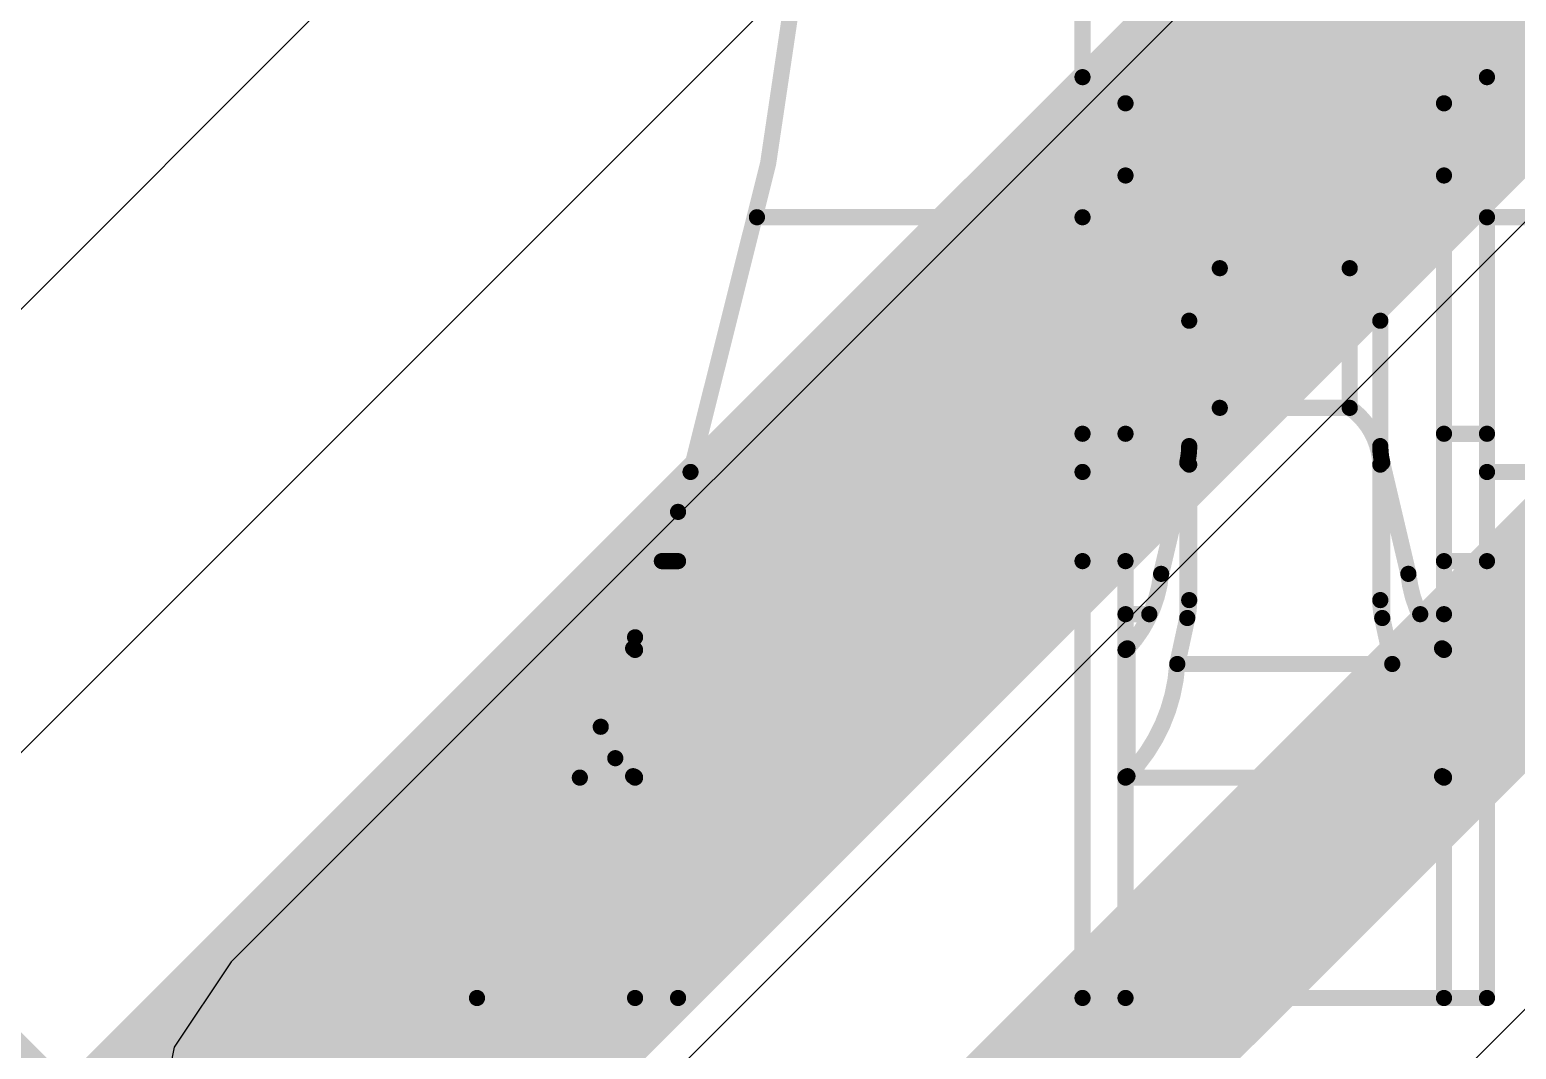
# Model space of a CAD drawing. Header units: inches. Extents: x -6 to 5433, y -4 to 5447.
# Drawn here: x 17.12 to 18.287, y 27.612 to 28.412 of the extents above; entities that cross this region are included whole.
import ezdxf

# ---------------------------------------------------------------- set-up
doc = ezdxf.new("R2010")
doc.units = ezdxf.units.IN
for name, color, linetype in [('Bottom Layer', 5, 'Continuous'), ('Ground', 16, 'Continuous'), ('Mechanical 4', 56, 'Continuous'), ('Power', 76, 'Continuous'), ('Top Solder', 216, 'Continuous')]:
    doc.layers.add(name, color=color, linetype=linetype)

# ---------------------------------------------------------------- blocks, each defined once
blk = doc.blocks.new('TL3340AF160QG_33')
at = {"layer": 'Top Solder'}
blk.add_line((-1.70997118, 0.37511736), (-5441.50524092, 5436.595934), dxfattribs=at)

msp = doc.modelspace()

# ---------------------------------------------------------------- linework, layer by layer
at = {"layer": 'Bottom Layer'}
msp.add_lwpolyline([(14.32753294, 30.2128428, 0.2794, 0.2794, 0), (18.40082934, 26.1395464, 0.2794, 0.2794, 0)], format="xyseb", dxfattribs=at)
at = {"layer": 'Ground'}
for p, q in [((20.0711308, 30.47364746), (17.27790296, 27.68041962)), ((17.96178272, 27.31132714), (20.44022074, 29.7897677)), ((17.27790296, 27.68041962), (17.23299322, 27.61320614)), ((17.23299322, 27.61320614), (17.21721982, 27.53392004))]:
    msp.add_line(p, q, dxfattribs=at)
for points in [[(17.42440254, 27.53392004, 0.1524, 0.1524, 0), (20.21763038, 30.32714788, 0.1524, 0.1524, 0)], [(17.75460254, 27.39714612, 0.1524, 0.1524, 0), (20.3544043, 29.99694788, 0.1524, 0.1524, 0)]]:
    msp.add_lwpolyline(points, format="xyseb", dxfattribs=at)
at = {"layer": 'Mechanical 4'}
for points in [[(17.74740418, 28.79494622, 0.0127, 0.0127, 1), (12.74740402, 28.79494622, 0.0127, 0.0127, 1)], [(17.9429791, 28.37494452, 0.00635, 0.00635, 1), (17.9493291, 28.37494452, 0.00635, 0.00635, 1)], [(18.2604791, 28.37494452, 0.00635, 0.00635, 1), (18.2668291, 28.37494452, 0.00635, 0.00635, 1)], [(17.97673062, 28.35440862, 0.00635, 0.00635, 1), (17.98308062, 28.35440862, 0.00635, 0.00635, 1)], [(17.97673062, 28.35440862, 0.00635, 0.00635, 1), (17.98308062, 28.35440862, 0.00635, 0.00635, 1)], [(18.22673012, 28.35440862, 0.00635, 0.00635, 1), (18.23308012, 28.35440862, 0.00635, 0.00635, 1)], [(18.22673012, 28.35440862, 0.00635, 0.00635, 1), (18.23308012, 28.35440862, 0.00635, 0.00635, 1)], [(17.97673062, 28.29773868, 0.00635, 0.00635, 1), (17.98308062, 28.29773868, 0.00635, 0.00635, 1)], [(18.22673012, 28.29773868, 0.00635, 0.00635, 1), (18.23308012, 28.29773868, 0.00635, 0.00635, 1)], [(17.6874043, 28.26494474, 0.00635, 0.00635, 1), (17.6937543, 28.26494474, 0.00635, 0.00635, 1)], [(17.9429791, 28.26494474, 0.00635, 0.00635, 1), (17.9493291, 28.26494474, 0.00635, 0.00635, 1)], [(18.2604791, 28.26494474, 0.00635, 0.00635, 1), (18.2668291, 28.26494474, 0.00635, 0.00635, 1)], [(18.0507386, 28.22494482, 0.00635, 0.00635, 1), (18.0570886, 28.22494482, 0.00635, 0.00635, 1)], [(18.05074114, 28.22494482, 0.00635, 0.00635, 1), (18.05709114, 28.22494482, 0.00635, 0.00635, 1)], [(18.05074114, 28.22494482, 0.00635, 0.00635, 1), (18.05709114, 28.22494482, 0.00635, 0.00635, 1)], [(18.1527196, 28.22494482, 0.00635, 0.00635, 1), (18.1590696, 28.22494482, 0.00635, 0.00635, 1)], [(18.1527196, 28.22494482, 0.00635, 0.00635, 1), (18.1590696, 28.22494482, 0.00635, 0.00635, 1)], [(18.15272214, 28.22494482, 0.00635, 0.00635, 1), (18.15907214, 28.22494482, 0.00635, 0.00635, 1)], [(18.02673052, 28.18369522, 0.00635, 0.00635, 1), (18.03308052, 28.18369522, 0.00635, 0.00635, 1)], [(18.02673052, 28.18369522, 0.00635, 0.00635, 1), (18.03308052, 28.18369522, 0.00635, 0.00635, 1)], [(18.17673022, 28.18369522, 0.00635, 0.00635, 1), (18.18308022, 28.18369522, 0.00635, 0.00635, 1)], [(18.17673022, 28.18369522, 0.00635, 0.00635, 1), (18.18308022, 28.18369522, 0.00635, 0.00635, 1)], [(18.0507386, 28.1152854, 0.00635, 0.00635, 1), (18.0570886, 28.1152854, 0.00635, 0.00635, 1)], [(18.05074114, 28.11528286, 0.00635, 0.00635, 1), (18.05709114, 28.11528286, 0.00635, 0.00635, 1)], [(18.05074114, 28.11528286, 0.00635, 0.00635, 1), (18.05709114, 28.11528286, 0.00635, 0.00635, 1)], [(18.1527196, 28.11528286, 0.00635, 0.00635, 1), (18.1590696, 28.11528286, 0.00635, 0.00635, 1)], [(18.1527196, 28.11528286, 0.00635, 0.00635, 1), (18.1590696, 28.11528286, 0.00635, 0.00635, 1)], [(18.15272214, 28.1152854, 0.00635, 0.00635, 1), (18.15907214, 28.1152854, 0.00635, 0.00635, 1)], [(17.9429791, 28.09494508, 0.00635, 0.00635, 1), (17.9493291, 28.09494508, 0.00635, 0.00635, 1)], [(17.97673062, 28.09494508, 0.00635, 0.00635, 1), (17.98308062, 28.09494508, 0.00635, 0.00635, 1)], [(18.22673012, 28.09494508, 0.00635, 0.00635, 1), (18.23308012, 28.09494508, 0.00635, 0.00635, 1)], [(18.2604791, 28.09494508, 0.00635, 0.00635, 1), (18.2668291, 28.09494508, 0.00635, 0.00635, 1)], [(18.02673052, 28.08525752, 0.00635, 0.00635, 1), (18.03308052, 28.08525752, 0.00635, 0.00635, 1)], [(18.17673022, 28.08525752, 0.00635, 0.00635, 1), (18.18308022, 28.08525752, 0.00635, 0.00635, 1)], [(18.0252116, 28.07223494, 0.00635, 0.00635, 1), (18.0315616, 28.07223494, 0.00635, 0.00635, 1)], [(18.0252116, 28.07223494, 0.00635, 0.00635, 1), (18.0315616, 28.07223494, 0.00635, 0.00635, 1)], [(18.0252116, 28.07223494, 0.00635, 0.00635, 1), (18.0315616, 28.07223494, 0.00635, 0.00635, 1)], [(18.02673052, 28.07071348, 0.00635, 0.00635, 1), (18.03308052, 28.07071348, 0.00635, 0.00635, 1)], [(18.17673022, 28.07071348, 0.00635, 0.00635, 1), (18.18308022, 28.07071348, 0.00635, 0.00635, 1)], [(18.17824914, 28.07223494, 0.00635, 0.00635, 1), (18.18459914, 28.07223494, 0.00635, 0.00635, 1)], [(18.17824914, 28.07223494, 0.00635, 0.00635, 1), (18.18459914, 28.07223494, 0.00635, 0.00635, 1)], [(18.17824914, 28.07223494, 0.00635, 0.00635, 1), (18.18459914, 28.07223494, 0.00635, 0.00635, 1)], [(17.63527588, 28.06494514, 0.00635, 0.00635, 1), (17.64162588, 28.06494514, 0.00635, 0.00635, 1)], [(17.9429791, 28.06494514, 0.00635, 0.00635, 1), (17.9493291, 28.06494514, 0.00635, 0.00635, 1)], [(17.9429791, 28.06494514, 0.00635, 0.00635, 1), (17.9493291, 28.06494514, 0.00635, 0.00635, 1)], [(17.9429791, 28.06494514, 0.00635, 0.00635, 1), (17.9493291, 28.06494514, 0.00635, 0.00635, 1)], [(18.2604791, 28.06494514, 0.00635, 0.00635, 1), (18.2668291, 28.06494514, 0.00635, 0.00635, 1)], [(18.2604791, 28.06494514, 0.00635, 0.00635, 1), (18.2668291, 28.06494514, 0.00635, 0.00635, 1)], [(18.2604791, 28.06494514, 0.00635, 0.00635, 1), (18.2668291, 28.06494514, 0.00635, 0.00635, 1)], [(17.6254791, 28.033599, 0.00635, 0.00635, 1), (17.6318291, 28.033599, 0.00635, 0.00635, 1)], [(17.61277402, 27.99494528, 0.00635, 0.00635, 1), (17.61912402, 27.99494528, 0.00635, 0.00635, 1)], [(17.6254791, 27.99494528, 0.00635, 0.00635, 1), (17.6318291, 27.99494528, 0.00635, 0.00635, 1)], [(17.9429791, 27.99494528, 0.00635, 0.00635, 1), (17.9493291, 27.99494528, 0.00635, 0.00635, 1)], [(17.97673062, 27.99494528, 0.00635, 0.00635, 1), (17.98308062, 27.99494528, 0.00635, 0.00635, 1)], [(18.22673012, 27.99494528, 0.00635, 0.00635, 1), (18.23308012, 27.99494528, 0.00635, 0.00635, 1)], [(18.2604791, 27.99494528, 0.00635, 0.00635, 1), (18.2668291, 27.99494528, 0.00635, 0.00635, 1)], [(18.0046884, 27.9849453, 0.00635, 0.00635, 1), (18.0110384, 27.9849453, 0.00635, 0.00635, 1)], [(18.00469094, 27.98494784, 0.00635, 0.00635, 1), (18.01104094, 27.98494784, 0.00635, 0.00635, 1)], [(18.1987698, 27.98494784, 0.00635, 0.00635, 1), (18.2051198, 27.98494784, 0.00635, 0.00635, 1)], [(18.1987698, 27.9849453, 0.00635, 0.00635, 1), (18.2051198, 27.9849453, 0.00635, 0.00635, 1)], [(17.97673062, 27.95328166, 0.00635, 0.00635, 1), (17.98308062, 27.95328166, 0.00635, 0.00635, 1)], [(17.995392, 27.95328166, 0.00635, 0.00635, 1), (18.001742, 27.95328166, 0.00635, 0.00635, 1)], [(18.02673052, 27.96434844, 0.00635, 0.00635, 1), (18.03308052, 27.96434844, 0.00635, 0.00635, 1)], [(18.02673052, 27.96434844, 0.00635, 0.00635, 1), (18.03308052, 27.96434844, 0.00635, 0.00635, 1)], [(18.17673022, 27.96434844, 0.00635, 0.00635, 1), (18.18308022, 27.96434844, 0.00635, 0.00635, 1)], [(18.17673022, 27.96434844, 0.00635, 0.00635, 1), (18.18308022, 27.96434844, 0.00635, 0.00635, 1)], [(18.20806874, 27.95328166, 0.00635, 0.00635, 1), (18.21441874, 27.95328166, 0.00635, 0.00635, 1)], [(18.22673012, 27.95328166, 0.00635, 0.00635, 1), (18.23308012, 27.95328166, 0.00635, 0.00635, 1)], [(18.0252116, 27.95027684, 0.00635, 0.00635, 1), (18.0315616, 27.95027684, 0.00635, 0.00635, 1)], [(18.0252116, 27.95027684, 0.00635, 0.00635, 1), (18.0315616, 27.95027684, 0.00635, 0.00635, 1)], [(18.0252116, 27.95027684, 0.00635, 0.00635, 1), (18.0315616, 27.95027684, 0.00635, 0.00635, 1)], [(18.17824914, 27.95027684, 0.00635, 0.00635, 1), (18.18459914, 27.95027684, 0.00635, 0.00635, 1)], [(18.17824914, 27.95027684, 0.00635, 0.00635, 1), (18.18459914, 27.95027684, 0.00635, 0.00635, 1)], [(18.17824914, 27.95027684, 0.00635, 0.00635, 1), (18.18459914, 27.95027684, 0.00635, 0.00635, 1)], [(17.59173012, 27.93515368, 0.00635, 0.00635, 1), (17.59808012, 27.93515368, 0.00635, 0.00635, 1)], [(17.5902112, 27.92645418, 0.00635, 0.00635, 1), (17.5965612, 27.92645418, 0.00635, 0.00635, 1)], [(17.5902112, 27.92645418, 0.00635, 0.00635, 1), (17.5965612, 27.92645418, 0.00635, 0.00635, 1)], [(17.5904779, 27.92629415999999, 0.00635, 0.00635, 1), (17.5968279, 27.92629415999999, 0.00635, 0.00635, 1)], [(17.5904779, 27.92629415999999, 0.00635, 0.00635, 1), (17.5968279, 27.92629415999999, 0.00635, 0.00635, 1)], [(17.59073444, 27.9261316, 0.00635, 0.00635, 1), (17.59708444, 27.9261316, 0.00635, 0.00635, 1)], [(17.59073698, 27.92613414, 0.00635, 0.00635, 1), (17.59708698, 27.92613414, 0.00635, 0.00635, 1)], [(17.5909732, 27.92598174, 0.00635, 0.00635, 1), (17.5973232, 27.92598174, 0.00635, 0.00635, 1)], [(17.59097574, 27.92598428, 0.00635, 0.00635, 1), (17.59732574, 27.92598428, 0.00635, 0.00635, 1)], [(17.59118148, 27.92584204, 0.00635, 0.00635, 1), (17.59753148, 27.92584204, 0.00635, 0.00635, 1)], [(17.59118148, 27.9258395, 0.00635, 0.00635, 1), (17.59753148, 27.9258395, 0.00635, 0.00635, 1)], [(17.59134658, 27.92571504, 0.00635, 0.00635, 1), (17.59769658, 27.92571504, 0.00635, 0.00635, 1)], [(17.59134658, 27.9257125, 0.00635, 0.00635, 1), (17.59769658, 27.9257125, 0.00635, 0.00635, 1)], [(17.59147104, 27.9255982, 0.00635, 0.00635, 1), (17.59782104, 27.9255982, 0.00635, 0.00635, 1)], [(17.59147104, 27.92559566, 0.00635, 0.00635, 1), (17.59782104, 27.92559566, 0.00635, 0.00635, 1)], [(17.59163106, 27.925395, 0.00635, 0.00635, 1), (17.59798106, 27.925395, 0.00635, 0.00635, 1)], [(17.5916336, 27.92539754, 0.00635, 0.00635, 1), (17.5979836, 27.92539754, 0.00635, 0.00635, 1)], [(17.59173266, 27.92521466, 0.00635, 0.00635, 1), (17.59808266, 27.92521466, 0.00635, 0.00635, 1)], [(17.97673062, 27.92521466, 0.00635, 0.00635, 1), (17.98308062, 27.92521466, 0.00635, 0.00635, 1)], [(17.97676618, 27.92530102, 0.00635, 0.00635, 1), (17.98311618, 27.92530102, 0.00635, 0.00635, 1)], [(17.97676618, 27.92530102, 0.00635, 0.00635, 1), (17.98311618, 27.92530102, 0.00635, 0.00635, 1)], [(17.9768119, 27.92538992, 0.00635, 0.00635, 1), (17.9831619, 27.92538992, 0.00635, 0.00635, 1)], [(17.9768119, 27.92538992, 0.00635, 0.00635, 1), (17.9831619, 27.92538992, 0.00635, 0.00635, 1)], [(17.97687794, 27.92548644, 0.00635, 0.00635, 1), (17.98322794, 27.92548644, 0.00635, 0.00635, 1)], [(17.97687794, 27.92548644, 0.00635, 0.00635, 1), (17.98322794, 27.92548644, 0.00635, 0.00635, 1)], [(17.976977, 27.92559312, 0.00635, 0.00635, 1), (17.983327, 27.92559312, 0.00635, 0.00635, 1)], [(17.976977, 27.92559312, 0.00635, 0.00635, 1), (17.983327, 27.92559312, 0.00635, 0.00635, 1)], [(17.97711416, 27.9257125, 0.00635, 0.00635, 1), (17.98346416, 27.9257125, 0.00635, 0.00635, 1)], [(17.9771167, 27.92570996, 0.00635, 0.00635, 1), (17.9834667, 27.92570996, 0.00635, 0.00635, 1)], [(17.9772945, 27.92584458, 0.00635, 0.00635, 1), (17.9836445, 27.92584458, 0.00635, 0.00635, 1)], [(17.9772945, 27.92584458, 0.00635, 0.00635, 1), (17.9836445, 27.92584458, 0.00635, 0.00635, 1)], [(17.97750278, 27.92598936, 0.00635, 0.00635, 1), (17.98385278, 27.92598936, 0.00635, 0.00635, 1)], [(17.97750532, 27.92598681999999, 0.00635, 0.00635, 1), (17.98385532, 27.92598681999999, 0.00635, 0.00635, 1)], [(17.977739, 27.92613922, 0.00635, 0.00635, 1), (17.984089, 27.92613922, 0.00635, 0.00635, 1)], [(17.977739, 27.92613922, 0.00635, 0.00635, 1), (17.984089, 27.92613922, 0.00635, 0.00635, 1)], [(17.97824954, 27.92645418, 0.00635, 0.00635, 1), (17.98459954, 27.92645418, 0.00635, 0.00635, 1)], [(17.97824954, 27.92645418, 0.00635, 0.00635, 1), (17.98459954, 27.92645418, 0.00635, 0.00635, 1)], [(17.97824954, 27.92645418, 0.00635, 0.00635, 1), (17.98459954, 27.92645418, 0.00635, 0.00635, 1)], [(18.2252112, 27.92645418, 0.00635, 0.00635, 1), (18.2315612, 27.92645418, 0.00635, 0.00635, 1)], [(18.2252112, 27.92645418, 0.00635, 0.00635, 1), (18.2315612, 27.92645418, 0.00635, 0.00635, 1)], [(18.2252112, 27.92645418, 0.00635, 0.00635, 1), (18.2315612, 27.92645418, 0.00635, 0.00635, 1)], [(18.2254779, 27.92629415999999, 0.00635, 0.00635, 1), (18.2318279, 27.92629415999999, 0.00635, 0.00635, 1)], [(18.2254779, 27.92629415999999, 0.00635, 0.00635, 1), (18.2318279, 27.92629415999999, 0.00635, 0.00635, 1)], [(18.22573444, 27.9261316, 0.00635, 0.00635, 1), (18.23208444, 27.9261316, 0.00635, 0.00635, 1)], [(18.22573698, 27.92613414, 0.00635, 0.00635, 1), (18.23208698, 27.92613414, 0.00635, 0.00635, 1)], [(18.2259732, 27.92598174, 0.00635, 0.00635, 1), (18.2323232, 27.92598174, 0.00635, 0.00635, 1)], [(18.22597574, 27.92598428, 0.00635, 0.00635, 1), (18.23232574, 27.92598428, 0.00635, 0.00635, 1)], [(18.22618148, 27.92584204, 0.00635, 0.00635, 1), (18.23253148, 27.92584204, 0.00635, 0.00635, 1)], [(18.22618148, 27.9258395, 0.00635, 0.00635, 1), (18.23253148, 27.9258395, 0.00635, 0.00635, 1)], [(18.22634658, 27.92571504, 0.00635, 0.00635, 1), (18.23269658, 27.92571504, 0.00635, 0.00635, 1)], [(18.22634658, 27.9257125, 0.00635, 0.00635, 1), (18.23269658, 27.9257125, 0.00635, 0.00635, 1)], [(18.22647104, 27.9255982, 0.00635, 0.00635, 1), (18.23282104, 27.9255982, 0.00635, 0.00635, 1)], [(18.22647104, 27.92559566, 0.00635, 0.00635, 1), (18.23282104, 27.92559566, 0.00635, 0.00635, 1)], [(18.22663106, 27.925395, 0.00635, 0.00635, 1), (18.23298106, 27.925395, 0.00635, 0.00635, 1)], [(18.2266336, 27.92539754, 0.00635, 0.00635, 1), (18.2329836, 27.92539754, 0.00635, 0.00635, 1)], [(18.22673266, 27.92521466, 0.00635, 0.00635, 1), (18.23308266, 27.92521466, 0.00635, 0.00635, 1)], [(18.01735792, 27.91418089999999, 0.00635, 0.00635, 1), (18.02370792, 27.91418089999999, 0.00635, 0.00635, 1)], [(18.01735792, 27.91417836, 0.00635, 0.00635, 1), (18.02370792, 27.91417836, 0.00635, 0.00635, 1)], [(18.01735792, 27.91417836, 0.00635, 0.00635, 1), (18.02370792, 27.91417836, 0.00635, 0.00635, 1)], [(18.18610282, 27.91418089999999, 0.00635, 0.00635, 1), (18.19245282, 27.91418089999999, 0.00635, 0.00635, 1)], [(18.18610282, 27.91417836, 0.00635, 0.00635, 1), (18.19245282, 27.91417836, 0.00635, 0.00635, 1)], [(18.18610282, 27.91417836, 0.00635, 0.00635, 1), (18.19245282, 27.91417836, 0.00635, 0.00635, 1)], [(17.56478834, 27.86488712, 0.00635, 0.00635, 1), (17.57113834, 27.86488712, 0.00635, 0.00635, 1)], [(17.57621072, 27.84021102, 0.00635, 0.00635, 1), (17.58256072, 27.84021102, 0.00635, 0.00635, 1)], [(17.57621072, 27.84021102, 0.00635, 0.00635, 1), (17.58256072, 27.84021102, 0.00635, 0.00635, 1)], [(17.5483774, 27.82494561999999, 0.00635, 0.00635, 1), (17.5547274, 27.82494561999999, 0.00635, 0.00635, 1)], [(17.5902112, 27.82607592, 0.00635, 0.00635, 1), (17.5965612, 27.82607592, 0.00635, 0.00635, 1)], [(17.5902112, 27.82607592, 0.00635, 0.00635, 1), (17.5965612, 27.82607592, 0.00635, 0.00635, 1)], [(17.5902112, 27.82607592, 0.00635, 0.00635, 1), (17.5965612, 27.82607592, 0.00635, 0.00635, 1)], [(17.5904779, 27.825954, 0.00635, 0.00635, 1), (17.5968279, 27.825954, 0.00635, 0.00635, 1)], [(17.5904779, 27.825954, 0.00635, 0.00635, 1), (17.5968279, 27.825954, 0.00635, 0.00635, 1)], [(17.59073698, 27.82583716, 0.00635, 0.00635, 1), (17.59708698, 27.82583716, 0.00635, 0.00635, 1)], [(17.59073698, 27.82583716, 0.00635, 0.00635, 1), (17.59708698, 27.82583716, 0.00635, 0.00635, 1)], [(17.5909732, 27.82572286, 0.00635, 0.00635, 1), (17.5973232, 27.82572286, 0.00635, 0.00635, 1)], [(17.59097574, 27.8257254, 0.00635, 0.00635, 1), (17.59732574, 27.8257254, 0.00635, 0.00635, 1)], [(17.59117894, 27.82561618, 0.00635, 0.00635, 1), (17.59752894, 27.82561618, 0.00635, 0.00635, 1)], [(17.59117894, 27.82561618, 0.00635, 0.00635, 1), (17.59752894, 27.82561618, 0.00635, 0.00635, 1)], [(17.59134658, 27.82551966, 0.00635, 0.00635, 1), (17.59769658, 27.82551966, 0.00635, 0.00635, 1)], [(17.59134658, 27.82551966, 0.00635, 0.00635, 1), (17.59769658, 27.82551966, 0.00635, 0.00635, 1)], [(17.5914685, 27.8254333, 0.00635, 0.00635, 1), (17.5978185, 27.8254333, 0.00635, 0.00635, 1)], [(17.59147104, 27.8254333, 0.00635, 0.00635, 1), (17.59782104, 27.8254333, 0.00635, 0.00635, 1)], [(17.59156248, 27.82535456, 0.00635, 0.00635, 1), (17.59791248, 27.82535456, 0.00635, 0.00635, 1)], [(17.59156502, 27.82535456, 0.00635, 0.00635, 1), (17.59791502, 27.82535456, 0.00635, 0.00635, 1)], [(17.5916336, 27.82528344, 0.00635, 0.00635, 1), (17.5979836, 27.82528344, 0.00635, 0.00635, 1)], [(17.5916336, 27.82528344, 0.00635, 0.00635, 1), (17.5979836, 27.82528344, 0.00635, 0.00635, 1)], [(17.59173012, 27.82514628, 0.00635, 0.00635, 1), (17.59808012, 27.82514628, 0.00635, 0.00635, 1)], [(17.59173012, 27.82494561999999, 0.00635, 0.00635, 1), (17.59808012, 27.82494561999999, 0.00635, 0.00635, 1)], [(17.97673062, 27.82514628, 0.00635, 0.00635, 1), (17.98308062, 27.82514628, 0.00635, 0.00635, 1)], [(17.97673062, 27.82494561999999, 0.00635, 0.00635, 1), (17.98308062, 27.82494561999999, 0.00635, 0.00635, 1)], [(17.97676618, 27.82521232, 0.00635, 0.00635, 1), (17.98311618, 27.82521232, 0.00635, 0.00635, 1)], [(17.97676618, 27.82521232, 0.00635, 0.00635, 1), (17.98311618, 27.82521232, 0.00635, 0.00635, 1)], [(17.9768119, 27.8252809, 0.00635, 0.00635, 1), (17.9831619, 27.8252809, 0.00635, 0.00635, 1)], [(17.9768119, 27.82527582, 0.00635, 0.00635, 1), (17.9831619, 27.82527582, 0.00635, 0.00635, 1)], [(17.97687794, 27.82534948, 0.00635, 0.00635, 1), (17.98322794, 27.82534948, 0.00635, 0.00635, 1)], [(17.97687794, 27.82534948, 0.00635, 0.00635, 1), (17.98322794, 27.82534948, 0.00635, 0.00635, 1)], [(17.97697446, 27.82543076, 0.00635, 0.00635, 1), (17.98332446, 27.82543076, 0.00635, 0.00635, 1)], [(17.976977, 27.82542822, 0.00635, 0.00635, 1), (17.983327, 27.82542822, 0.00635, 0.00635, 1)], [(17.97711416, 27.8255222, 0.00635, 0.00635, 1), (17.98346416, 27.8255222, 0.00635, 0.00635, 1)], [(17.97711416, 27.82551966, 0.00635, 0.00635, 1), (17.98346416, 27.82551966, 0.00635, 0.00635, 1)], [(17.97729196, 27.82561872, 0.00635, 0.00635, 1), (17.98364196, 27.82561872, 0.00635, 0.00635, 1)], [(17.97729196, 27.82561872, 0.00635, 0.00635, 1), (17.98364196, 27.82561872, 0.00635, 0.00635, 1)], [(17.97750278, 27.8257254, 0.00635, 0.00635, 1), (17.98385278, 27.8257254, 0.00635, 0.00635, 1)], [(17.97750278, 27.8257254, 0.00635, 0.00635, 1), (17.98385278, 27.8257254, 0.00635, 0.00635, 1)], [(17.977739, 27.8258397, 0.00635, 0.00635, 1), (17.984089, 27.8258397, 0.00635, 0.00635, 1)], [(17.977739, 27.8258397, 0.00635, 0.00635, 1), (17.984089, 27.8258397, 0.00635, 0.00635, 1)], [(17.97824954, 27.82607592, 0.00635, 0.00635, 1), (17.98459954, 27.82607592, 0.00635, 0.00635, 1)], [(17.97824954, 27.82607592, 0.00635, 0.00635, 1), (17.98459954, 27.82607592, 0.00635, 0.00635, 1)], [(17.97824954, 27.82607592, 0.00635, 0.00635, 1), (17.98459954, 27.82607592, 0.00635, 0.00635, 1)], [(18.2252112, 27.82607592, 0.00635, 0.00635, 1), (18.2315612, 27.82607592, 0.00635, 0.00635, 1)], [(18.2252112, 27.82607592, 0.00635, 0.00635, 1), (18.2315612, 27.82607592, 0.00635, 0.00635, 1)], [(18.2252112, 27.82607592, 0.00635, 0.00635, 1), (18.2315612, 27.82607592, 0.00635, 0.00635, 1)], [(18.2254779, 27.825954, 0.00635, 0.00635, 1), (18.2318279, 27.825954, 0.00635, 0.00635, 1)], [(18.2254779, 27.825954, 0.00635, 0.00635, 1), (18.2318279, 27.825954, 0.00635, 0.00635, 1)], [(18.22573698, 27.82583716, 0.00635, 0.00635, 1), (18.23208698, 27.82583716, 0.00635, 0.00635, 1)], [(18.22573698, 27.82583716, 0.00635, 0.00635, 1), (18.23208698, 27.82583716, 0.00635, 0.00635, 1)], [(18.2259732, 27.82572286, 0.00635, 0.00635, 1), (18.2323232, 27.82572286, 0.00635, 0.00635, 1)], [(18.22597574, 27.8257254, 0.00635, 0.00635, 1), (18.23232574, 27.8257254, 0.00635, 0.00635, 1)], [(18.22617894, 27.82561618, 0.00635, 0.00635, 1), (18.23252894, 27.82561618, 0.00635, 0.00635, 1)], [(18.22617894, 27.82561618, 0.00635, 0.00635, 1), (18.23252894, 27.82561618, 0.00635, 0.00635, 1)], [(18.22634658, 27.82551966, 0.00635, 0.00635, 1), (18.23269658, 27.82551966, 0.00635, 0.00635, 1)], [(18.22634658, 27.82551966, 0.00635, 0.00635, 1), (18.23269658, 27.82551966, 0.00635, 0.00635, 1)], [(18.2264685, 27.8254333, 0.00635, 0.00635, 1), (18.2328185, 27.8254333, 0.00635, 0.00635, 1)], [(18.22647104, 27.8254333, 0.00635, 0.00635, 1), (18.23282104, 27.8254333, 0.00635, 0.00635, 1)], [(18.22656248, 27.82535456, 0.00635, 0.00635, 1), (18.23291248, 27.82535456, 0.00635, 0.00635, 1)], [(18.22656502, 27.82535456, 0.00635, 0.00635, 1), (18.23291502, 27.82535456, 0.00635, 0.00635, 1)], [(18.2266336, 27.82528344, 0.00635, 0.00635, 1), (18.2329836, 27.82528344, 0.00635, 0.00635, 1)], [(18.2266336, 27.82528344, 0.00635, 0.00635, 1), (18.2329836, 27.82528344, 0.00635, 0.00635, 1)], [(18.22673012, 27.82514628, 0.00635, 0.00635, 1), (18.23308012, 27.82514628, 0.00635, 0.00635, 1)], [(18.22673012, 27.82494561999999, 0.00635, 0.00635, 1), (18.23308012, 27.82494561999999, 0.00635, 0.00635, 1)], [(17.46764096, 27.65194622, 0.00635, 0.00635, 1), (17.47399096, 27.65194622, 0.00635, 0.00635, 1)], [(17.59173012, 27.65194622, 0.00635, 0.00635, 1), (17.59808012, 27.65194622, 0.00635, 0.00635, 1)], [(17.6254791, 27.65194622, 0.00635, 0.00635, 1), (17.6318291, 27.65194622, 0.00635, 0.00635, 1)], [(17.6254791, 27.65194622, 0.00635, 0.00635, 1), (17.6318291, 27.65194622, 0.00635, 0.00635, 1)], [(17.9429791, 27.65194622, 0.00635, 0.00635, 1), (17.9493291, 27.65194622, 0.00635, 0.00635, 1)], [(17.9429791, 27.65194622, 0.00635, 0.00635, 1), (17.9493291, 27.65194622, 0.00635, 0.00635, 1)], [(17.97673062, 27.65194622, 0.00635, 0.00635, 1), (17.98308062, 27.65194622, 0.00635, 0.00635, 1)], [(18.22673012, 27.65194622, 0.00635, 0.00635, 1), (18.23308012, 27.65194622, 0.00635, 0.00635, 1)], [(18.2604791, 27.65194622, 0.00635, 0.00635, 1), (18.2668291, 27.65194622, 0.00635, 0.00635, 1)], [(18.2604791, 27.65194622, 0.00635, 0.00635, 1), (18.2668291, 27.65194622, 0.00635, 0.00635, 1)]]:
    msp.add_lwpolyline(points, format="xyseb", close=True, dxfattribs=at)
for points in [[(17.74740418, 28.79494622, 0.0127, 0.0127, -0.9999999999999999), (12.74740402, 28.79494622, 0.0127, 0.0127, 0)], [(17.9461541, 28.06494514, 0.0127, 0.0127, 0), (17.9461541, 28.53494674, 0.0127, 0.0127, 0)], [(18.2636541, 28.06494514, 0.0127, 0.0127, 0), (18.2636541, 28.53494674, 0.0127, 0.0127, 0)], [(17.9461541, 28.37494452, 0.0127, 0.0127, 0), (18.2636541, 28.37494452, 0.0127, 0.0127, 0)], [(17.97990562, 28.35440862, 0.0127, 0.0127, 0), (18.22990512, 28.35440862, 0.0127, 0.0127, 0)], [(17.97990562, 27.65194622, 0.0127, 0.0127, 0), (17.97990562, 28.35440862, 0.0127, 0.0127, 0)], [(18.22990512, 27.65194622, 0.0127, 0.0127, 0), (18.22990512, 28.35440862, 0.0127, 0.0127, 0)], [(17.97990562, 28.29773868, 0.0127, 0.0127, 0), (18.22990512, 28.29773868, 0.0127, 0.0127, 0)], [(17.6905793, 28.26494474, 0.0127, 0.0127, 0), (17.9461541, 28.26494474, 0.0127, 0.0127, 0)], [(18.2636541, 28.26494474, 0.0127, 0.0127, 0), (18.5811541, 28.26494474, 0.0127, 0.0127, 0)], [(18.02990552, 28.18369522, 0.0127, 0.0127, -0.2473774344944057), (18.0539136, 28.22494482, 0.0127, 0.0127, 0)], [(18.05391614, 28.22494482, 0.0127, 0.0127, 0), (18.1558946, 28.22494482, 0.0127, 0.0127, 0)], [(18.05391614, 28.11528286, 0.0127, 0.0127, 0), (18.05391614, 28.22494482, 0.0127, 0.0127, 0)], [(18.1558946, 28.11528286, 0.0127, 0.0127, 0), (18.1558946, 28.22494482, 0.0127, 0.0127, 0)], [(18.15589714, 28.22494482, 0.0127, 0.0127, -0.2473774344944055), (18.17990522, 28.18369522, 0.0127, 0.0127, 0)], [(18.02990552, 27.96434844, 0.0127, 0.0127, 0), (18.02990552, 28.18369522, 0.0127, 0.0127, 0)], [(18.17990522, 27.96434844, 0.0127, 0.0127, 0), (18.17990522, 28.18369522, 0.0127, 0.0127, 0)], [(18.02990552, 28.07071348, 0.0127, 0.0127, -0.2374800627721871), (18.0539136, 28.1152854, 0.0127, 0.0127, 0)], [(18.05391614, 28.11528286, 0.0127, 0.0127, 0), (18.1558946, 28.11528286, 0.0127, 0.0127, 0)], [(18.15589714, 28.1152854, 0.0127, 0.0127, -0.2374800627721868), (18.17990522, 28.07071348, 0.0127, 0.0127, 0)], [(17.9461541, 28.09494508, 0.0127, 0.0127, 0), (17.97990562, 28.09494508, 0.0127, 0.0127, 0)], [(18.22990512, 28.09494508, 0.0127, 0.0127, 0), (18.2636541, 28.09494508, 0.0127, 0.0127, 0)], [(18.02990552, 28.08525752, 0.0127, 0.0127, -0.05786385222271111), (18.0283866, 28.07223494, 0.0127, 0.0127, 0)], [(18.18142414, 28.07223494, 0.0127, 0.0127, -0.057863852222711), (18.17990522, 28.08525752, 0.0127, 0.0127, 0)], [(18.0078634, 27.9849453, 0.0127, 0.0127, 0), (18.0283866, 28.07223494, 0.0127, 0.0127, 0)], [(18.0283866, 27.95027684, 0.0127, 0.0127, 0), (18.0283866, 28.07223494, 0.0127, 0.0127, 0)], [(18.18142414, 28.07223494, 0.0127, 0.0127, 0), (18.2019448, 27.9849453, 0.0127, 0.0127, 0)], [(18.18142414, 27.95027684, 0.0127, 0.0127, 0), (18.18142414, 28.07223494, 0.0127, 0.0127, 0)], [(17.63845088, 28.06494514, 0.0127, 0.0127, 0), (17.9461541, 28.06494514, 0.0127, 0.0127, 0)], [(17.9461541, 27.65194622, 0.0127, 0.0127, 0), (17.9461541, 28.06494514, 0.0127, 0.0127, 0)], [(18.2636541, 28.06494514, 0.0127, 0.0127, 0), (18.5811541, 28.06494514, 0.0127, 0.0127, 0)], [(18.2636541, 27.65194622, 0.0127, 0.0127, 0), (18.2636541, 28.06494514, 0.0127, 0.0127, 0)], [(17.6286541, 27.65194622, 0.0127, 0.0127, 0), (17.6286541, 28.033599, 0.0127, 0.0127, 0)], [(17.61594902, 27.99494528, 0.0127, 0.0127, 0), (17.6286541, 27.99494528, 0.0127, 0.0127, 0)], [(17.9461541, 27.99494528, 0.0127, 0.0127, 0), (17.97990562, 27.99494528, 0.0127, 0.0127, 0)], [(18.22990512, 27.99494528, 0.0127, 0.0127, 0), (18.2636541, 27.99494528, 0.0127, 0.0127, 0)], [(18.00786594, 27.98494784, 0.0127, 0.0127, -0.1625906327552088), (17.98142454, 27.92645418, 0.0127, 0.0127, 0)], [(18.2283862, 27.92645418, 0.0127, 0.0127, -0.1625906327552086), (18.2019448, 27.98494784, 0.0127, 0.0127, 0)], [(17.97990562, 27.95328166, 0.0127, 0.0127, 0), (17.998567, 27.95328166, 0.0127, 0.0127, 0)], [(18.02990552, 27.96434844, 0.0127, 0.0127, -0.05365793627864512), (18.0283866, 27.95027684, 0.0127, 0.0127, 0)], [(18.18142414, 27.95027684, 0.0127, 0.0127, -0.05365793627864524), (18.17990522, 27.96434844, 0.0127, 0.0127, 0)], [(18.21124374, 27.95328166, 0.0127, 0.0127, 0), (18.22990512, 27.95328166, 0.0127, 0.0127, 0)], [(18.02053292, 27.91417836, 0.0127, 0.0127, 0), (18.0283866, 27.95027684, 0.0127, 0.0127, 0)], [(18.18142414, 27.95027684, 0.0127, 0.0127, 0), (18.18927782, 27.91417836, 0.0127, 0.0127, 0)], [(17.59490512, 27.65194622, 0.0127, 0.0127, 0), (17.59490512, 27.93515368, 0.0127, 0.0127, 0)], [(17.5933862, 27.92645418, 0.0127, 0.0127, 0), (17.5936529, 27.92629415999999, 0.0127, 0.0127, 0)], [(17.5933862, 27.82607592, 0.0127, 0.0127, 0), (17.5933862, 27.92645418, 0.0127, 0.0127, 0)], [(17.5936529, 27.92629415999999, 0.0127, 0.0127, 0), (17.59391198, 27.92613414, 0.0127, 0.0127, 0)], [(17.59390944, 27.9261316, 0.0127, 0.0127, -0.006054857866049705), (17.5941482, 27.92598174, 0.0127, 0.0127, 0)], [(17.59415074, 27.92598428, 0.0127, 0.0127, -0.01073696926840614), (17.59435648, 27.92584204, 0.0127, 0.0127, 0)], [(17.59435648, 27.9258395, 0.0127, 0.0127, -0.01856237096728289), (17.59452158, 27.9257125, 0.0127, 0.0127, 0)], [(17.59452158, 27.92571504, 0.0127, 0.0127, -0.02338621055422979), (17.59464604, 27.9255982, 0.0127, 0.0127, 0)], [(17.59464604, 27.92559566, 0.0127, 0.0127, -0.05432145117797045), (17.59480606, 27.925395, 0.0127, 0.0127, 0)], [(17.5948086, 27.92539754, 0.0127, 0.0127, -0.02859688050998716), (17.59490766, 27.92521466, 0.0127, 0.0127, 0)], [(17.97990562, 27.92521466, 0.0127, 0.0127, -0.01102176095130013), (17.97994118, 27.92530102, 0.0127, 0.0127, 0)], [(17.97994118, 27.92530102, 0.0127, 0.0127, -0.02840440594327072), (17.9799869, 27.92538992, 0.0127, 0.0127, 0)], [(17.9799869, 27.92538992, 0.0127, 0.0127, -0.03504147036957171), (17.98005294, 27.92548644, 0.0127, 0.0127, 0)], [(17.98005294, 27.92548644, 0.0127, 0.0127, -0.03231858314577298), (17.980152, 27.92559312, 0.0127, 0.0127, 0)], [(17.980152, 27.92559312, 0.0127, 0.0127, -0.02446223686534361), (17.98028916, 27.9257125, 0.0127, 0.0127, 0)], [(17.9802917, 27.92570996, 0.0127, 0.0127, -0.0137291895995275), (17.9804695, 27.92584458, 0.0127, 0.0127, 0)], [(17.9804695, 27.92584458, 0.0127, 0.0127, -0.008119992735319811), (17.98068032, 27.92598681999999, 0.0127, 0.0127, 0)], [(17.98067778, 27.92598936, 0.0127, 0.0127, -0.004820635646478744), (17.980914, 27.92613922, 0.0127, 0.0127, 0)], [(17.980914, 27.92613922, 0.0127, 0.0127, 0), (17.98142454, 27.92645418, 0.0127, 0.0127, 0)], [(17.98142454, 27.82607592, 0.0127, 0.0127, 0), (17.98142454, 27.92645418, 0.0127, 0.0127, 0)], [(18.2283862, 27.92645418, 0.0127, 0.0127, 0), (18.2286529, 27.92629415999999, 0.0127, 0.0127, 0)], [(18.2283862, 27.82607592, 0.0127, 0.0127, 0), (18.2283862, 27.92645418, 0.0127, 0.0127, 0)], [(18.2286529, 27.92629415999999, 0.0127, 0.0127, 0), (18.22891198, 27.92613414, 0.0127, 0.0127, 0)], [(18.22890944, 27.9261316, 0.0127, 0.0127, -0.006054857866514296), (18.2291482, 27.92598174, 0.0127, 0.0127, 0)], [(18.22915074, 27.92598428, 0.0127, 0.0127, -0.01073696928430021), (18.22935648, 27.92584204, 0.0127, 0.0127, 0)], [(18.22935648, 27.9258395, 0.0127, 0.0127, -0.01856237093208744), (18.22952158, 27.9257125, 0.0127, 0.0127, 0)], [(18.22952158, 27.92571504, 0.0127, 0.0127, -0.02338621053045689), (18.22964604, 27.9255982, 0.0127, 0.0127, 0)], [(18.22964604, 27.92559566, 0.0127, 0.0127, -0.05432145118475876), (18.22980606, 27.925395, 0.0127, 0.0127, 0)], [(18.2298086, 27.92539754, 0.0127, 0.0127, -0.0285968806898537), (18.22990766, 27.92521466, 0.0127, 0.0127, 0)], [(18.02053292, 27.91418089999999, 0.0127, 0.0127, -0.1798939642534223), (17.98142454, 27.82607592, 0.0127, 0.0127, 0)], [(18.02053292, 27.91417836, 0.0127, 0.0127, 0), (18.18927782, 27.91417836, 0.0127, 0.0127, 0)], [(18.2283862, 27.82607592, 0.0127, 0.0127, -0.1798939642534224), (18.18927782, 27.91418089999999, 0.0127, 0.0127, 0)], [(17.56796334, 27.86488712, 0.0127, 0.0127, 0), (17.57938572, 27.84021102, 0.0127, 0.0127, 0)], [(17.57938572, 27.84021102, 0.0127, 0.0127, 0), (17.5933862, 27.82607592, 0.0127, 0.0127, 0)], [(17.5515524, 27.82494561999999, 0.0127, 0.0127, 0), (17.59490512, 27.82494561999999, 0.0127, 0.0127, 0)], [(17.5933862, 27.82607592, 0.0127, 0.0127, 0), (17.5936529, 27.825954, 0.0127, 0.0127, 0)], [(17.5936529, 27.825954, 0.0127, 0.0127, 0), (17.59391198, 27.82583716, 0.0127, 0.0127, 0)], [(17.59391198, 27.82583716, 0.0127, 0.0127, -0.005205333978445963), (17.59415074, 27.8257254, 0.0127, 0.0127, 0)], [(17.5941482, 27.82572286, 0.0127, 0.0127, -0.009375622349616143), (17.59435394, 27.82561618, 0.0127, 0.0127, 0)], [(17.59435394, 27.82561618, 0.0127, 0.0127, -0.01668702495395818), (17.59452158, 27.82551966, 0.0127, 0.0127, 0)], [(17.59452158, 27.82551966, 0.0127, 0.0127, -0.02199391702263897), (17.59464604, 27.8254333, 0.0127, 0.0127, 0)], [(17.5946435, 27.8254333, 0.0127, 0.0127, -0.02675089195442966), (17.59473748, 27.82535456, 0.0127, 0.0127, 0)], [(17.59474002, 27.82535456, 0.0127, 0.0127, -0.02828763823202654), (17.5948086, 27.82528344, 0.0127, 0.0127, 0)], [(17.5948086, 27.82528344, 0.0127, 0.0127, -0.03260546146857365), (17.59490512, 27.82514628, 0.0127, 0.0127, 0)], [(17.97990562, 27.82514628, 0.0127, 0.0127, -0.01323430954077453), (17.97994118, 27.82521232, 0.0127, 0.0127, 0)], [(17.97990562, 27.82494561999999, 0.0127, 0.0127, 0), (18.22990512, 27.82494561999999, 0.0127, 0.0127, 0)], [(17.97994118, 27.82521232, 0.0127, 0.0127, -0.03268862864398158), (17.9799869, 27.8252809, 0.0127, 0.0127, 0)], [(17.9799869, 27.82527582, 0.0127, 0.0127, -0.03744583032613213), (17.98005294, 27.82534948, 0.0127, 0.0127, 0)], [(17.98005294, 27.82534948, 0.0127, 0.0127, -0.03188120461648724), (17.980152, 27.82542822, 0.0127, 0.0127, 0)], [(17.98014946, 27.82543076, 0.0127, 0.0127, -0.02261994762999378), (17.98028916, 27.8255222, 0.0127, 0.0127, 0)], [(17.98028916, 27.82551966, 0.0127, 0.0127, -0.01220889247967159), (17.98046696, 27.82561872, 0.0127, 0.0127, 0)], [(17.98046696, 27.82561872, 0.0127, 0.0127, -0.007070305383333849), (17.98067778, 27.8257254, 0.0127, 0.0127, 0)], [(17.98067778, 27.8257254, 0.0127, 0.0127, 0), (17.980914, 27.8258397, 0.0127, 0.0127, 0)], [(17.980914, 27.8258397, 0.0127, 0.0127, 0), (17.98142454, 27.82607592, 0.0127, 0.0127, 0)], [(18.2283862, 27.82607592, 0.0127, 0.0127, 0), (18.2286529, 27.825954, 0.0127, 0.0127, 0)], [(18.2286529, 27.825954, 0.0127, 0.0127, 0), (18.22891198, 27.82583716, 0.0127, 0.0127, 0)], [(18.22891198, 27.82583716, 0.0127, 0.0127, -0.005205334058178013), (18.22915074, 27.8257254, 0.0127, 0.0127, 0)], [(18.2291482, 27.82572286, 0.0127, 0.0127, -0.009375622386423772), (18.22935394, 27.82561618, 0.0127, 0.0127, 0)], [(18.22935394, 27.82561618, 0.0127, 0.0127, -0.01668702494374334), (18.22952158, 27.82551966, 0.0127, 0.0127, 0)], [(18.22952158, 27.82551966, 0.0127, 0.0127, -0.02199391702949861), (18.22964604, 27.8254333, 0.0127, 0.0127, 0)], [(18.2296435, 27.8254333, 0.0127, 0.0127, -0.02675089191416932), (18.22973748, 27.82535456, 0.0127, 0.0127, 0)], [(18.22974002, 27.82535456, 0.0127, 0.0127, -0.02828763819286225), (18.2298086, 27.82528344, 0.0127, 0.0127, 0)], [(18.2298086, 27.82528344, 0.0127, 0.0127, -0.03260546147933047), (18.22990512, 27.82514628, 0.0127, 0.0127, 0)], [(17.47081596, 27.65194622, 0.0127, 0.0127, 0), (17.6286541, 27.65194622, 0.0127, 0.0127, 0)], [(17.9461541, 27.65194622, 0.0127, 0.0127, 0), (18.2636541, 27.65194622, 0.0127, 0.0127, 0)]]:
    msp.add_lwpolyline(points, format="xyseb", dxfattribs=at)
at = {"layer": 'Power'}
for p, q in [((19.46930828, 30.20121468), (16.891, 27.6229064)), ((17.12407802, 27.09184828), (20.0003664, 29.96813666))]:
    msp.add_line(p, q, dxfattribs=at)
msp.add_lwpolyline([(16.891, 27.18839114, 0.2032, 0.2032, 0), (19.90382354, 30.20121468, 0.2032, 0.2032, 0)], format="xyseb", dxfattribs=at)

# ---------------------------------------------------------------- block references
at = {"rotation": 270}
msp.add_blockref('TL3340AF160QG_33', (-3.743799979999999, 5.98786712), dxfattribs=at)

doc.saveas('drawing.dxf')
